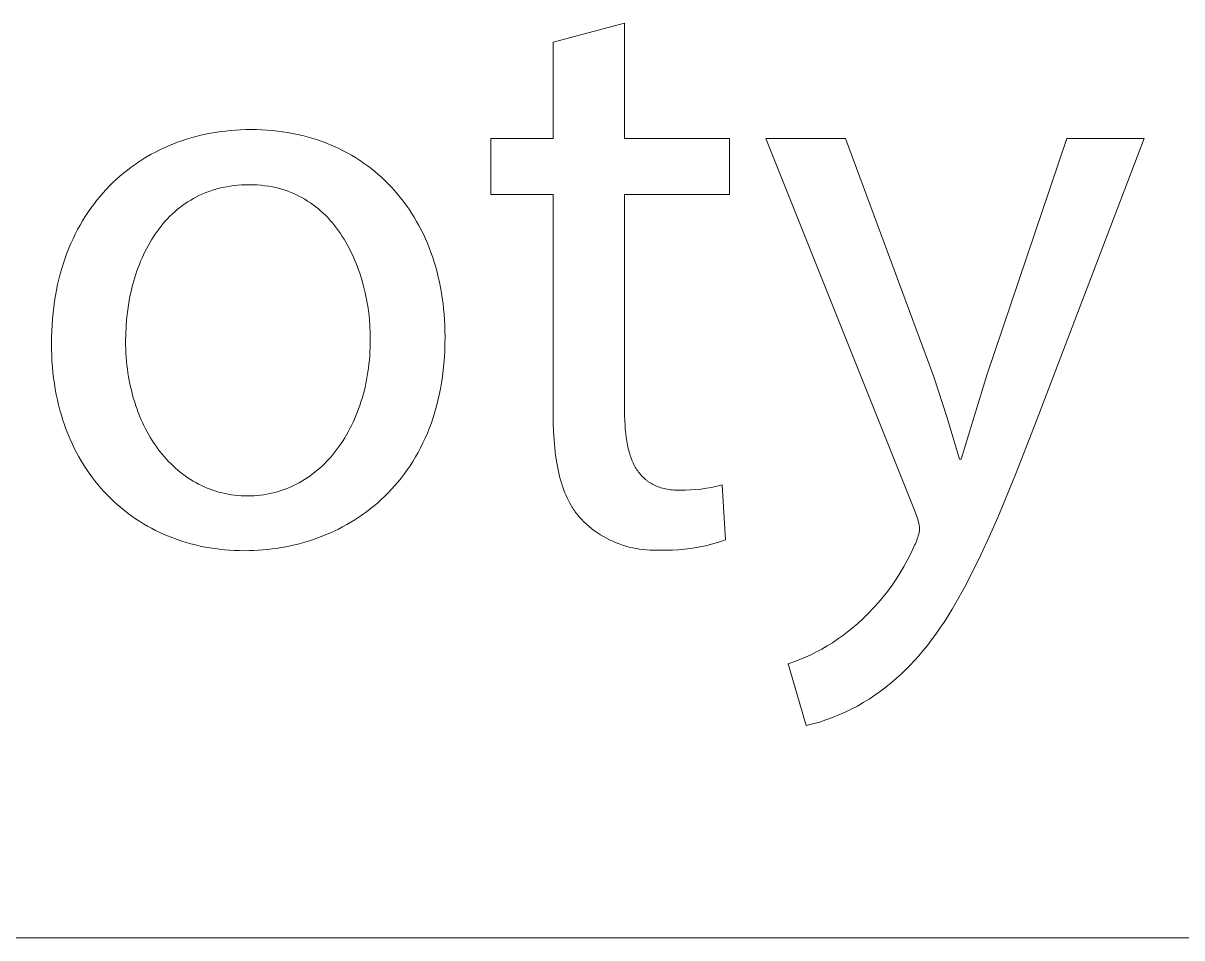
# Model space of a CAD drawing. Header units: millimetres. Extents: x -2163 to 4354, y -841 to 3711.
# Drawn here: x 3342.9 to 3433.8, y -841.3 to -769.6 of the extents above; entities that cross this region are included whole.
import ezdxf

# ---------------------------------------------------------------- set-up
doc = ezdxf.new("R2010")
doc.units = ezdxf.units.MM
doc.header["$MEASUREMENT"] = 0
doc.layers.add('Domyślny', color=7, linetype='Continuous', true_color=0x000000)

msp = doc.modelspace()

# ---------------------------------------------------------------- linework, layer by layer
at = {"layer": 'Domyślny', "color": 18, "lineweight": 15, "true_color": 0x000000}
for p, q in [((3384.475, -771.093), (3390.073, -769.596)), ((3390.073, -769.596), (3390.073, -778.645)), ((3384.475, -778.645), (3384.475, -771.093)), ((3356.472, -778.476), (3356.847, -778.384)), ((3356.847, -778.384), (3357.226, -778.299)), ((3357.226, -778.299), (3357.608, -778.224)), ((3357.608, -778.224), (3357.994, -778.157)), ((3357.994, -778.157), (3358.383, -778.099)), ((3358.383, -778.099), (3358.776, -778.05)), ((3358.776, -778.05), (3359.172, -778.009)), ((3359.172, -778.009), (3359.57, -777.978)), ((3359.57, -777.978), (3359.972, -777.955)), ((3359.972, -777.955), (3360.377, -777.942)), ((3360.377, -777.942), (3360.785, -777.937)), ((3360.785, -777.937), (3361.208, -777.942)), ((3361.208, -777.942), (3361.626, -777.957)), ((3361.626, -777.957), (3362.041, -777.98)), ((3362.041, -777.98), (3362.45, -778.014)), ((3362.45, -778.014), (3362.856, -778.056)), ((3362.856, -778.056), (3363.256, -778.108)), ((3363.256, -778.108), (3363.652, -778.169)), ((3363.652, -778.169), (3364.043, -778.24)), ((3364.043, -778.24), (3364.429, -778.319)), ((3364.429, -778.319), (3364.81, -778.407)), ((3364.81, -778.407), (3365.186, -778.504)), ((3353.966, -779.365), (3354.311, -779.213)), ((3354.311, -779.213), (3354.66, -779.069)), ((3354.66, -779.069), (3355.014, -778.934)), ((3355.014, -778.934), (3355.372, -778.807)), ((3355.372, -778.807), (3355.735, -778.688)), ((3355.735, -778.688), (3356.102, -778.578)), ((3356.102, -778.578), (3356.472, -778.476)), ((3365.186, -778.504), (3365.557, -778.61)), ((3365.557, -778.61), (3365.923, -778.724)), ((3365.923, -778.724), (3366.283, -778.847)), ((3366.283, -778.847), (3366.638, -778.979)), ((3366.638, -778.979), (3366.988, -779.119)), ((3366.988, -779.119), (3367.333, -779.267)), ((3367.333, -779.267), (3367.671, -779.424)), ((3379.592, -783.028), (3379.592, -778.645)), ((3379.592, -778.645), (3384.475, -778.645)), ((3390.073, -778.645), (3398.297, -778.645)), ((3398.297, -778.645), (3398.297, -783.028)), ((3412.791, -807.766), (3401.138, -778.645)), ((3401.138, -778.645), (3407.388, -778.645)), ((3407.388, -778.645), (3414.31, -797.307)), ((3418.476, -797.177), (3424.748, -778.645)), ((3430.802, -778.645), (3422.209, -801.148)), ((3424.748, -778.645), (3430.802, -778.645)), ((3352.315, -780.251), (3352.635, -780.057)), ((3352.635, -780.057), (3352.96, -779.872)), ((3352.96, -779.872), (3353.291, -779.695)), ((3353.291, -779.695), (3353.626, -779.526)), ((3353.626, -779.526), (3353.966, -779.365)), ((3367.671, -779.424), (3368.005, -779.589)), ((3368.005, -779.589), (3368.332, -779.762)), ((3368.332, -779.762), (3368.654, -779.943)), ((3368.654, -779.943), (3368.97, -780.132)), ((3368.97, -780.132), (3369.28, -780.329)), ((3350.798, -781.34), (3351.09, -781.106)), ((3351.09, -781.106), (3351.388, -780.88)), ((3351.388, -780.88), (3351.692, -780.662)), ((3351.692, -780.662), (3352.001, -780.453)), ((3352.001, -780.453), (3352.315, -780.251)), ((3369.28, -780.329), (3369.584, -780.534)), ((3369.584, -780.534), (3369.882, -780.746)), ((3369.882, -780.746), (3370.174, -780.966)), ((3370.174, -780.966), (3370.459, -781.194)), ((3349.958, -782.088), (3350.232, -781.831)), ((3350.232, -781.831), (3350.512, -781.581)), ((3350.512, -781.581), (3350.798, -781.34)), ((3370.459, -781.194), (3370.739, -781.429)), ((3370.739, -781.429), (3371.012, -781.672)), ((3371.012, -781.672), (3371.278, -781.922)), ((3371.278, -781.922), (3371.539, -782.179)), ((3348.927, -783.195), (3349.175, -782.907)), ((3349.175, -782.907), (3349.429, -782.626)), ((3349.429, -782.626), (3349.691, -782.353)), ((3349.691, -782.353), (3349.958, -782.088)), ((3357.245, -782.874), (3356.997, -782.977)), ((3357.499, -782.778), (3357.245, -782.874)), ((3357.759, -782.69), (3357.499, -782.778)), ((3358.024, -782.609), (3357.759, -782.69)), ((3358.294, -782.537), (3358.024, -782.609)), ((3358.57, -782.472), (3358.294, -782.537)), ((3358.851, -782.416), (3358.57, -782.472)), ((3359.138, -782.367), (3358.851, -782.416)), ((3359.43, -782.328), (3359.138, -782.367)), ((3359.728, -782.296), (3359.43, -782.328)), ((3360.031, -782.274), (3359.728, -782.296)), ((3360.34, -782.26), (3360.031, -782.274)), ((3360.655, -782.256), (3360.34, -782.26)), ((3360.97, -782.261), (3360.655, -782.256)), ((3361.279, -782.275), (3360.97, -782.261)), ((3361.583, -782.299), (3361.279, -782.275)), ((3361.88, -782.333), (3361.583, -782.299)), ((3362.172, -782.376), (3361.88, -782.333)), ((3362.458, -782.427), (3362.172, -782.376)), ((3362.738, -782.488), (3362.458, -782.427)), ((3363.012, -782.557), (3362.738, -782.488)), ((3363.281, -782.634), (3363.012, -782.557)), ((3363.543, -782.72), (3363.281, -782.634)), ((3363.8, -782.814), (3363.543, -782.72)), ((3364.052, -782.916), (3363.8, -782.814)), ((3364.298, -783.025), (3364.052, -782.916)), ((3371.539, -782.179), (3371.792, -782.443)), ((3371.792, -782.443), (3372.039, -782.714)), ((3372.039, -782.714), (3372.279, -782.992)), ((3348.223, -784.106), (3348.451, -783.795)), ((3348.451, -783.795), (3348.685, -783.491)), ((3348.685, -783.491), (3348.927, -783.195)), ((3355.616, -783.742), (3355.405, -783.892)), ((3355.833, -783.598), (3355.616, -783.742)), ((3356.055, -783.46), (3355.833, -783.598)), ((3356.283, -783.329), (3356.055, -783.46)), ((3356.515, -783.204), (3356.283, -783.329)), ((3356.753, -783.087), (3356.515, -783.204)), ((3356.997, -782.977), (3356.753, -783.087)), ((3364.538, -783.142), (3364.298, -783.025)), ((3364.773, -783.266), (3364.538, -783.142)), ((3365.002, -783.397), (3364.773, -783.266)), ((3365.225, -783.535), (3365.002, -783.397)), ((3365.444, -783.68), (3365.225, -783.535)), ((3365.656, -783.831), (3365.444, -783.68)), ((3365.864, -783.989), (3365.656, -783.831)), ((3372.279, -782.992), (3372.513, -783.278)), ((3372.513, -783.278), (3372.739, -783.57)), ((3372.739, -783.57), (3372.959, -783.868)), ((3372.959, -783.868), (3373.171, -784.174)), ((3384.475, -783.028), (3379.592, -783.028)), ((3384.475, -800.258), (3384.475, -783.028)), ((3398.297, -783.028), (3390.073, -783.028)), ((3390.073, -783.028), (3390.073, -800.041)), ((3347.584, -785.084), (3347.789, -784.75)), ((3347.789, -784.75), (3348.003, -784.424)), ((3348.003, -784.424), (3348.223, -784.106)), ((3354.424, -784.734), (3354.244, -784.92)), ((3354.61, -784.555), (3354.424, -784.734)), ((3354.801, -784.38), (3354.61, -784.555)), ((3354.997, -784.212), (3354.801, -784.38)), ((3355.198, -784.049), (3354.997, -784.212)), ((3355.405, -783.892), (3355.198, -784.049)), ((3366.066, -784.153), (3365.864, -783.989)), ((3366.262, -784.323), (3366.066, -784.153)), ((3366.454, -784.498), (3366.262, -784.323)), ((3366.64, -784.679), (3366.454, -784.498)), ((3366.821, -784.866), (3366.64, -784.679)), ((3373.171, -784.174), (3373.377, -784.486)), ((3373.377, -784.486), (3373.575, -784.804)), ((3347.194, -785.773), (3347.385, -785.425)), ((3347.385, -785.425), (3347.584, -785.084)), ((3353.732, -785.507), (3353.572, -785.712)), ((3353.898, -785.306), (3353.732, -785.507)), ((3354.068, -785.11), (3353.898, -785.306)), ((3354.244, -784.92), (3354.068, -785.11)), ((3366.996, -785.058), (3366.821, -784.866)), ((3367.167, -785.255), (3366.996, -785.058)), ((3367.332, -785.456), (3367.167, -785.255)), ((3367.493, -785.663), (3367.332, -785.456)), ((3367.648, -785.874), (3367.493, -785.663)), ((3373.575, -784.804), (3373.766, -785.129)), ((3373.766, -785.129), (3373.95, -785.461)), ((3373.95, -785.461), (3374.126, -785.798)), ((3346.668, -786.861), (3346.835, -786.491)), ((3346.835, -786.491), (3347.011, -786.129)), ((3347.011, -786.129), (3347.194, -785.773)), ((3352.98, -786.58), (3352.844, -786.807)), ((3353.12, -786.356), (3352.98, -786.58)), ((3353.266, -786.137), (3353.12, -786.356)), ((3353.416, -785.923), (3353.266, -786.137)), ((3353.572, -785.712), (3353.416, -785.923)), ((3367.798, -786.089), (3367.648, -785.874)), ((3367.943, -786.308), (3367.798, -786.089)), ((3368.083, -786.531), (3367.943, -786.308)), ((3368.218, -786.758), (3368.083, -786.531)), ((3374.126, -785.798), (3374.295, -786.142)), ((3374.295, -786.142), (3374.457, -786.492)), ((3374.457, -786.492), (3374.611, -786.848)), ((3346.357, -787.623), (3346.508, -787.239)), ((3346.508, -787.239), (3346.668, -786.861)), ((3352.466, -787.512), (3352.35, -787.754)), ((3352.587, -787.273), (3352.466, -787.512)), ((3352.713, -787.038), (3352.587, -787.273)), ((3352.844, -786.807), (3352.713, -787.038)), ((3368.349, -786.989), (3368.218, -786.758)), ((3368.474, -787.222), (3368.349, -786.989)), ((3368.595, -787.459), (3368.474, -787.222)), ((3368.711, -787.699), (3368.595, -787.459)), ((3374.611, -786.848), (3374.757, -787.21)), ((3374.757, -787.21), (3374.895, -787.577)), ((3345.953, -788.819), (3346.079, -788.413)), ((3346.079, -788.413), (3346.214, -788.014)), ((3346.214, -788.014), (3346.357, -787.623)), ((3352.132, -788.248), (3352.03, -788.5)), ((3352.239, -788), (3352.132, -788.248)), ((3352.35, -787.754), (3352.239, -788)), ((3368.822, -787.942), (3368.711, -787.699)), ((3368.928, -788.187), (3368.822, -787.942)), ((3369.029, -788.435), (3368.928, -788.187)), ((3374.895, -787.577), (3375.026, -787.951)), ((3375.026, -787.951), (3375.149, -788.33)), ((3375.149, -788.33), (3375.263, -788.715)), ((3345.727, -789.651), (3345.835, -789.231)), ((3345.835, -789.231), (3345.953, -788.819)), ((3351.753, -789.271), (3351.67, -789.534)), ((3351.841, -789.012), (3351.753, -789.271)), ((3351.933, -788.754), (3351.841, -789.012)), ((3352.03, -788.5), (3351.933, -788.754)), ((3369.126, -788.685), (3369.029, -788.435)), ((3369.219, -788.937), (3369.126, -788.685)), ((3369.306, -789.19), (3369.219, -788.937)), ((3369.389, -789.446), (3369.306, -789.19)), ((3375.263, -788.715), (3375.37, -789.105)), ((3375.37, -789.105), (3375.469, -789.501)), ((3345.536, -790.51), (3345.627, -790.077)), ((3345.627, -790.077), (3345.727, -789.651)), ((3351.518, -790.065), (3351.449, -790.333)), ((3351.592, -789.798), (3351.518, -790.065)), ((3351.67, -789.534), (3351.592, -789.798)), ((3369.468, -789.703), (3369.389, -789.446)), ((3369.611, -790.22), (3369.468, -789.703)), ((3369.736, -790.741), (3369.611, -790.22)), ((3375.469, -789.501), (3375.559, -789.902)), ((3375.559, -789.902), (3375.641, -790.308)), ((3345.381, -791.397), (3345.454, -790.95)), ((3345.454, -790.95), (3345.536, -790.51)), ((3351.385, -790.603), (3351.27, -791.149)), ((3351.449, -790.333), (3351.385, -790.603)), ((3369.844, -791.264), (3369.736, -790.741)), ((3375.641, -790.308), (3375.715, -790.72)), ((3375.715, -790.72), (3375.78, -791.137)), ((3375.78, -791.137), (3375.837, -791.558)), ((3345.263, -792.311), (3345.317, -791.851)), ((3345.317, -791.851), (3345.381, -791.397)), ((3351.173, -791.7), (3351.094, -792.255)), ((3351.27, -791.149), (3351.173, -791.7)), ((3369.935, -791.788), (3369.844, -791.264)), ((3370.009, -792.311), (3369.935, -791.788)), ((3375.837, -791.558), (3375.886, -791.985)), ((3375.886, -791.985), (3375.925, -792.417)), ((3345.184, -793.251), (3345.219, -792.778)), ((3345.219, -792.778), (3345.263, -792.311)), ((3351.033, -792.813), (3350.989, -793.374)), ((3351.094, -792.255), (3351.033, -792.813)), ((3370.065, -792.832), (3370.009, -792.311)), ((3370.106, -793.349), (3370.065, -792.832)), ((3375.925, -792.417), (3375.956, -792.853)), ((3375.956, -792.853), (3375.979, -793.294)), ((3345.144, -794.218), (3345.159, -793.732)), ((3345.159, -793.732), (3345.184, -793.251)), ((3350.989, -793.374), (3350.963, -793.934)), ((3370.13, -793.86), (3370.106, -793.349)), ((3370.137, -794.364), (3370.13, -793.86)), ((3375.979, -793.294), (3375.992, -793.74)), ((3375.992, -793.74), (3375.996, -794.191)), ((3345.139, -794.711), (3345.144, -794.218)), ((3345.144, -795.177), (3345.139, -794.711)), ((3350.963, -793.934), (3350.955, -794.494)), ((3350.955, -794.494), (3350.958, -794.818)), ((3370.125, -795.026), (3370.134, -794.696)), ((3370.134, -794.696), (3370.137, -794.364)), ((3375.991, -794.732), (3375.973, -795.264)), ((3375.996, -794.191), (3375.991, -794.732)), ((3345.158, -795.636), (3345.144, -795.177)), ((3345.182, -796.09), (3345.158, -795.636)), ((3350.958, -794.818), (3350.966, -795.138)), ((3350.966, -795.138), (3350.981, -795.456)), ((3350.981, -795.456), (3351.001, -795.772)), ((3370.063, -795.995), (3370.09, -795.675)), ((3370.09, -795.675), (3370.111, -795.352)), ((3370.111, -795.352), (3370.125, -795.026)), ((3375.973, -795.264), (3375.944, -795.786)), ((3345.215, -796.539), (3345.182, -796.09)), ((3345.258, -796.981), (3345.215, -796.539)), ((3351.001, -795.772), (3351.027, -796.084)), ((3351.027, -796.084), (3351.058, -796.394)), ((3351.058, -796.394), (3351.095, -796.7)), ((3369.993, -796.625), (3370.031, -796.312)), ((3370.031, -796.312), (3370.063, -795.995)), ((3375.904, -796.299), (3375.852, -796.802)), ((3375.944, -795.786), (3375.904, -796.299)), ((3345.309, -797.418), (3345.258, -796.981)), ((3345.37, -797.849), (3345.309, -797.418)), ((3351.095, -796.7), (3351.137, -797.004)), ((3351.137, -797.004), (3351.185, -797.304)), ((3351.185, -797.304), (3351.238, -797.602)), ((3369.846, -797.545), (3369.901, -797.242)), ((3369.901, -797.242), (3369.95, -796.935)), ((3369.95, -796.935), (3369.993, -796.625)), ((3375.79, -797.296), (3375.717, -797.781)), ((3375.852, -796.802), (3375.79, -797.296)), ((3414.31, -797.307), (3415.372, -800.523)), ((3416.458, -803.773), (3418.476, -797.177)), ((3345.439, -798.275), (3345.37, -797.849)), ((3345.518, -798.694), (3345.439, -798.275)), ((3351.238, -797.602), (3351.296, -797.896)), ((3351.296, -797.896), (3351.36, -798.186)), ((3351.36, -798.186), (3351.429, -798.474)), ((3369.65, -798.433), (3369.721, -798.141)), ((3369.721, -798.141), (3369.786, -797.845)), ((3369.786, -797.845), (3369.846, -797.545)), ((3375.634, -798.256), (3375.54, -798.722)), ((3375.717, -797.781), (3375.634, -798.256)), ((3345.605, -799.107), (3345.518, -798.694)), ((3345.7, -799.515), (3345.605, -799.107)), ((3351.429, -798.474), (3351.503, -798.757)), ((3351.503, -798.757), (3351.582, -799.037)), ((3351.582, -799.037), (3351.666, -799.313)), ((3351.666, -799.313), (3351.755, -799.586)), ((3369.316, -799.562), (3369.407, -799.286)), ((3369.407, -799.286), (3369.494, -799.006)), ((3369.494, -799.006), (3369.574, -798.721)), ((3369.574, -798.721), (3369.65, -798.433)), ((3375.436, -799.178), (3375.323, -799.626)), ((3375.54, -798.722), (3375.436, -799.178)), ((3345.804, -799.916), (3345.7, -799.515)), ((3345.917, -800.311), (3345.804, -799.916)), ((3351.755, -799.586), (3351.849, -799.855)), ((3351.849, -799.855), (3351.947, -800.119)), ((3351.947, -800.119), (3352.051, -800.38)), ((3369.014, -800.367), (3369.119, -800.103)), ((3369.119, -800.103), (3369.22, -799.835)), ((3369.22, -799.835), (3369.316, -799.562)), ((3375.199, -800.064), (3375.066, -800.493)), ((3375.323, -799.626), (3375.199, -800.064)), ((3390.073, -800.041), (3390.077, -800.404)), ((3346.038, -800.7), (3345.917, -800.311)), ((3346.166, -801.082), (3346.038, -800.7)), ((3346.303, -801.459), (3346.166, -801.082)), ((3352.051, -800.38), (3352.159, -800.637)), ((3352.159, -800.637), (3352.272, -800.889)), ((3352.272, -800.889), (3352.39, -801.138)), ((3352.39, -801.138), (3352.512, -801.381)), ((3368.543, -801.378), (3368.668, -801.132)), ((3368.668, -801.132), (3368.788, -800.881)), ((3368.788, -800.881), (3368.903, -800.626)), ((3368.903, -800.626), (3369.014, -800.367)), ((3374.924, -800.912), (3374.773, -801.323)), ((3375.066, -800.493), (3374.924, -800.912)), ((3384.482, -800.943), (3384.475, -800.258)), ((3384.504, -801.607), (3384.482, -800.943)), ((3390.077, -800.404), (3390.087, -800.757)), ((3390.087, -800.757), (3390.104, -801.1)), ((3390.104, -801.1), (3390.128, -801.433)), ((3415.372, -800.523), (3416.328, -803.773)), ((3346.448, -801.829), (3346.303, -801.459)), ((3346.601, -802.192), (3346.448, -801.829)), ((3352.512, -801.381), (3352.639, -801.621)), ((3352.639, -801.621), (3352.77, -801.856)), ((3352.77, -801.856), (3352.906, -802.086)), ((3368.143, -802.088), (3368.281, -801.856)), ((3368.281, -801.856), (3368.414, -801.62)), ((3368.414, -801.62), (3368.543, -801.378)), ((3374.613, -801.724), (3374.444, -802.117)), ((3374.773, -801.323), (3374.613, -801.724)), ((3384.541, -802.25), (3384.504, -801.607)), ((3390.128, -801.433), (3390.159, -801.756)), ((3390.159, -801.756), (3390.198, -802.068)), ((3422.209, -801.148), (3420.72, -804.973)), ((3346.762, -802.549), (3346.601, -802.192)), ((3346.93, -802.899), (3346.762, -802.549)), ((3347.106, -803.243), (3346.93, -802.899)), ((3352.906, -802.086), (3353.046, -802.312)), ((3353.046, -802.312), (3353.19, -802.533)), ((3353.19, -802.533), (3353.339, -802.749)), ((3353.339, -802.749), (3353.491, -802.96)), ((3367.549, -802.967), (3367.704, -802.755)), ((3367.704, -802.755), (3367.854, -802.538)), ((3367.854, -802.538), (3368.001, -802.316)), ((3368.001, -802.316), (3368.143, -802.088)), ((3374.081, -802.874), (3373.887, -803.24)), ((3374.266, -802.5), (3374.081, -802.874)), ((3374.444, -802.117), (3374.266, -802.5)), ((3384.595, -802.87), (3384.541, -802.25)), ((3384.665, -803.469), (3384.595, -802.87)), ((3390.198, -802.068), (3390.245, -802.37)), ((3390.245, -802.37), (3390.299, -802.661)), ((3390.299, -802.661), (3390.33, -802.802)), ((3390.33, -802.802), (3390.362, -802.941)), ((3390.362, -802.941), (3390.396, -803.077)), ((3347.289, -803.58), (3347.106, -803.243)), ((3347.48, -803.91), (3347.289, -803.58)), ((3353.491, -802.96), (3353.648, -803.166)), ((3353.648, -803.166), (3353.809, -803.367)), ((3353.809, -803.367), (3353.974, -803.563)), ((3353.974, -803.563), (3354.143, -803.754)), ((3354.143, -803.754), (3354.316, -803.94)), ((3366.714, -803.95), (3366.889, -803.764)), ((3366.889, -803.764), (3367.06, -803.573)), ((3367.06, -803.573), (3367.227, -803.376)), ((3367.227, -803.376), (3367.39, -803.174)), ((3367.39, -803.174), (3367.549, -802.967)), ((3373.685, -803.596), (3373.475, -803.944)), ((3373.887, -803.24), (3373.685, -803.596)), ((3384.706, -803.759), (3384.665, -803.469)), ((3384.752, -804.045), (3384.706, -803.759)), ((3390.396, -803.077), (3390.432, -803.211)), ((3390.432, -803.211), (3390.471, -803.341)), ((3390.471, -803.341), (3390.511, -803.469)), ((3390.511, -803.469), (3390.554, -803.594)), ((3390.554, -803.594), (3390.598, -803.717)), ((3390.598, -803.717), (3390.645, -803.837)), ((3390.645, -803.837), (3390.694, -803.953)), ((3416.328, -803.773), (3416.458, -803.773)), ((3347.677, -804.234), (3347.48, -803.91)), ((3347.882, -804.55), (3347.677, -804.234)), ((3348.094, -804.86), (3347.882, -804.55)), ((3354.316, -803.94), (3354.493, -804.12)), ((3354.493, -804.12), (3354.673, -804.294)), ((3354.673, -804.294), (3354.858, -804.463)), ((3354.858, -804.463), (3355.046, -804.627)), ((3355.046, -804.627), (3355.237, -804.784)), ((3365.786, -804.794), (3365.979, -804.637)), ((3365.979, -804.637), (3366.168, -804.474)), ((3366.168, -804.474), (3366.354, -804.305)), ((3366.354, -804.305), (3366.536, -804.13)), ((3366.536, -804.13), (3366.714, -803.95)), ((3373.034, -804.612), (3372.802, -804.933)), ((3373.258, -804.282), (3373.034, -804.612)), ((3373.475, -803.944), (3373.258, -804.282)), ((3384.802, -804.324), (3384.752, -804.045)), ((3384.856, -804.597), (3384.802, -804.324)), ((3384.915, -804.865), (3384.856, -804.597)), ((3390.694, -803.953), (3390.746, -804.067)), ((3390.746, -804.067), (3390.799, -804.179)), ((3390.799, -804.179), (3390.855, -804.287)), ((3390.855, -804.287), (3390.913, -804.393)), ((3390.913, -804.393), (3390.973, -804.495)), ((3390.973, -804.495), (3391.036, -804.595)), ((3391.036, -804.595), (3391.101, -804.692)), ((3391.101, -804.692), (3391.169, -804.786)), ((3348.313, -805.163), (3348.094, -804.86)), ((3348.538, -805.459), (3348.313, -805.163)), ((3348.771, -805.747), (3348.538, -805.459)), ((3355.237, -804.784), (3355.433, -804.936)), ((3355.433, -804.936), (3355.631, -805.082)), ((3355.631, -805.082), (3355.834, -805.222)), ((3355.834, -805.222), (3356.039, -805.356)), ((3356.039, -805.356), (3356.248, -805.484)), ((3356.248, -805.484), (3356.461, -805.606)), ((3356.461, -805.606), (3356.676, -805.721)), ((3364.343, -805.728), (3364.558, -805.613)), ((3364.558, -805.613), (3364.771, -805.492)), ((3364.771, -805.492), (3364.98, -805.365)), ((3364.98, -805.365), (3365.187, -805.231)), ((3365.187, -805.231), (3365.39, -805.092)), ((3365.39, -805.092), (3365.589, -804.946)), ((3365.589, -804.946), (3365.786, -804.794)), ((3372.318, -805.549), (3372.066, -805.844)), ((3372.564, -805.245), (3372.318, -805.549)), ((3372.802, -804.933), (3372.564, -805.245)), ((3384.979, -805.127), (3384.915, -804.865)), ((3385.048, -805.383), (3384.979, -805.127)), ((3385.121, -805.633), (3385.048, -805.383)), ((3385.199, -805.877), (3385.121, -805.633)), ((3391.169, -804.786), (3391.238, -804.877)), ((3391.238, -804.877), (3391.31, -804.966)), ((3391.31, -804.966), (3391.385, -805.051)), ((3391.385, -805.051), (3391.462, -805.133)), ((3391.462, -805.133), (3391.541, -805.213)), ((3391.541, -805.213), (3391.623, -805.289)), ((3391.623, -805.289), (3391.708, -805.363)), ((3391.708, -805.363), (3391.751, -805.399)), ((3391.751, -805.399), (3391.795, -805.433)), ((3391.795, -805.433), (3391.839, -805.468)), ((3391.839, -805.468), (3391.884, -805.501)), ((3391.884, -805.501), (3391.93, -805.534)), ((3391.93, -805.534), (3391.976, -805.565)), ((3391.976, -805.565), (3392.023, -805.597)), ((3392.023, -805.597), (3392.071, -805.627)), ((3392.071, -805.627), (3392.168, -805.685)), ((3420.72, -804.973), (3419.327, -808.338)), ((3349.009, -806.029), (3348.771, -805.747)), ((3349.255, -806.303), (3349.009, -806.029)), ((3349.506, -806.57), (3349.255, -806.303)), ((3349.764, -806.83), (3349.506, -806.57)), ((3356.676, -805.721), (3356.895, -805.83)), ((3356.895, -805.83), (3357.117, -805.933)), ((3357.117, -805.933), (3357.342, -806.029)), ((3357.342, -806.029), (3357.57, -806.118)), ((3357.57, -806.118), (3357.801, -806.201)), ((3357.801, -806.201), (3358.035, -806.277)), ((3358.035, -806.277), (3358.272, -806.346)), ((3358.272, -806.346), (3358.512, -806.408)), ((3358.512, -806.408), (3358.755, -806.463)), ((3358.755, -806.463), (3359, -806.511)), ((3359, -806.511), (3359.247, -806.552)), ((3359.247, -806.552), (3359.498, -806.586)), ((3359.498, -806.586), (3359.751, -806.612)), ((3361.287, -806.613), (3361.537, -806.587)), ((3361.537, -806.587), (3361.785, -806.553)), ((3361.785, -806.553), (3362.03, -806.513)), ((3362.03, -806.513), (3362.273, -806.465)), ((3362.273, -806.465), (3362.514, -806.411)), ((3362.514, -806.411), (3362.752, -806.349)), ((3362.752, -806.349), (3362.987, -806.28)), ((3362.987, -806.28), (3363.22, -806.205)), ((3363.22, -806.205), (3363.45, -806.123)), ((3363.45, -806.123), (3363.678, -806.034)), ((3363.678, -806.034), (3363.902, -805.939)), ((3363.902, -805.939), (3364.124, -805.837)), ((3364.124, -805.837), (3364.343, -805.728)), ((3371.544, -806.407), (3371.273, -806.676)), ((3371.808, -806.13), (3371.544, -806.407)), ((3372.066, -805.844), (3371.808, -806.13)), ((3385.282, -806.115), (3385.199, -805.877)), ((3385.37, -806.346), (3385.282, -806.115)), ((3385.463, -806.572), (3385.37, -806.346)), ((3385.561, -806.792), (3385.463, -806.572)), ((3392.168, -805.685), (3392.268, -805.741)), ((3392.268, -805.741), (3392.371, -805.793)), ((3392.371, -805.793), (3392.476, -805.842)), ((3392.476, -805.842), (3392.584, -805.889)), ((3392.584, -805.889), (3392.695, -805.932)), ((3392.695, -805.932), (3392.808, -805.972)), ((3392.808, -805.972), (3392.925, -806.008)), ((3392.925, -806.008), (3393.044, -806.042)), ((3393.044, -806.042), (3393.165, -806.073)), ((3393.165, -806.073), (3393.29, -806.1)), ((3393.29, -806.1), (3393.418, -806.124)), ((3393.418, -806.124), (3393.548, -806.145)), ((3393.548, -806.145), (3393.681, -806.163)), ((3393.681, -806.163), (3393.817, -806.178)), ((3393.817, -806.178), (3393.956, -806.189)), ((3393.956, -806.189), (3394.098, -806.197)), ((3394.098, -806.197), (3394.243, -806.202)), ((3394.243, -806.202), (3394.392, -806.204)), ((3394.392, -806.204), (3394.811, -806.201)), ((3394.811, -806.201), (3395.23, -806.184)), ((3395.23, -806.184), (3395.648, -806.153)), ((3395.648, -806.153), (3396.065, -806.109)), ((3396.065, -806.109), (3396.481, -806.05)), ((3396.481, -806.05), (3396.894, -805.978)), ((3396.894, -805.978), (3397.304, -805.891)), ((3397.304, -805.891), (3397.712, -805.791)), ((3397.712, -805.791), (3397.972, -810.088)), ((3350.028, -807.083), (3349.764, -806.83)), ((3350.298, -807.328), (3350.028, -807.083)), ((3350.574, -807.565), (3350.298, -807.328)), ((3359.751, -806.612), (3360.006, -806.631)), ((3360.006, -806.631), (3360.264, -806.643)), ((3360.264, -806.643), (3360.524, -806.646)), ((3360.524, -806.646), (3360.781, -806.643)), ((3360.781, -806.643), (3361.035, -806.631)), ((3361.035, -806.631), (3361.287, -806.613)), ((3370.429, -807.432), (3370.136, -807.667)), ((3370.716, -807.188), (3370.429, -807.432)), ((3370.997, -806.937), (3370.716, -807.188)), ((3371.273, -806.676), (3370.997, -806.937)), ((3385.665, -807.005), (3385.561, -806.792)), ((3385.773, -807.212), (3385.665, -807.005)), ((3385.887, -807.413), (3385.773, -807.212)), ((3385.947, -807.511), (3385.887, -807.413)), ((3350.856, -807.795), (3350.574, -807.565)), ((3351.144, -808.017), (3350.856, -807.795)), ((3351.437, -808.232), (3351.144, -808.017)), ((3351.736, -808.439), (3351.437, -808.232)), ((3369.23, -808.321), (3368.919, -808.522)), ((3369.537, -808.111), (3369.23, -808.321)), ((3369.839, -807.893), (3369.537, -808.111)), ((3370.136, -807.667), (3369.839, -807.893)), ((3386.007, -807.607), (3385.947, -807.511)), ((3386.069, -807.702), (3386.007, -807.607)), ((3386.132, -807.795), (3386.069, -807.702)), ((3386.196, -807.887), (3386.132, -807.795)), ((3386.262, -807.977), (3386.196, -807.887)), ((3386.33, -808.065), (3386.262, -807.977)), ((3386.399, -808.152), (3386.33, -808.065)), ((3386.469, -808.237), (3386.399, -808.152)), ((3386.54, -808.32), (3386.469, -808.237)), ((3386.613, -808.402), (3386.54, -808.32)), ((3386.688, -808.482), (3386.613, -808.402)), ((3412.854, -807.907), (3412.791, -807.766)), ((3412.912, -808.049), (3412.854, -807.907)), ((3412.966, -808.193), (3412.912, -808.049)), ((3413.014, -808.339), (3412.966, -808.193)), ((3413.058, -808.487), (3413.014, -808.339)), ((3419.327, -808.338), (3418.657, -809.859)), ((3352.04, -808.638), (3351.736, -808.439)), ((3352.35, -808.83), (3352.04, -808.638)), ((3352.664, -809.013), (3352.35, -808.83)), ((3352.984, -809.189), (3352.664, -809.013)), ((3353.309, -809.356), (3352.984, -809.189)), ((3367.635, -809.244), (3367.305, -809.405)), ((3367.961, -809.076), (3367.635, -809.244)), ((3368.285, -808.9), (3367.961, -809.076)), ((3368.604, -808.715), (3368.285, -808.9)), ((3368.919, -808.522), (3368.604, -808.715)), ((3386.882, -808.676), (3386.688, -808.482)), ((3387.083, -808.864), (3386.882, -808.676)), ((3387.291, -809.044), (3387.083, -808.864)), ((3387.504, -809.217), (3387.291, -809.044)), ((3387.724, -809.382), (3387.504, -809.217)), ((3413.097, -808.636), (3413.058, -808.487)), ((3413.131, -808.786), (3413.097, -808.636)), ((3413.16, -808.937), (3413.131, -808.786)), ((3413.184, -809.089), (3413.16, -808.937)), ((3413.183, -809.374), (3413.203, -809.242)), ((3413.203, -809.242), (3413.184, -809.089)), ((3353.639, -809.516), (3353.309, -809.356)), ((3353.973, -809.667), (3353.639, -809.516)), ((3354.312, -809.81), (3353.973, -809.667)), ((3354.656, -809.945), (3354.312, -809.81)), ((3355.004, -810.072), (3354.656, -809.945)), ((3355.356, -810.19), (3355.004, -810.072)), ((3355.713, -810.3), (3355.356, -810.19)), ((3365.263, -810.196), (3364.914, -810.3)), ((3365.61, -810.084), (3365.263, -810.196)), ((3365.954, -809.964), (3365.61, -810.084)), ((3366.296, -809.836), (3365.954, -809.964)), ((3366.635, -809.7), (3366.296, -809.836)), ((3366.971, -809.557), (3366.635, -809.7)), ((3367.305, -809.405), (3366.971, -809.557)), ((3387.948, -809.54), (3387.724, -809.382)), ((3388.179, -809.69), (3387.948, -809.54)), ((3388.414, -809.832), (3388.179, -809.69)), ((3388.654, -809.966), (3388.414, -809.832)), ((3388.898, -810.091), (3388.654, -809.966)), ((3389.147, -810.208), (3388.898, -810.091)), ((3389.399, -810.316), (3389.147, -810.208)), ((3397.972, -810.088), (3397.527, -810.24)), ((3412.921, -810.27), (3412.971, -810.146)), ((3412.971, -810.146), (3413.017, -810.02)), ((3413.017, -810.02), (3413.059, -809.893)), ((3413.059, -809.893), (3413.096, -809.765)), ((3413.096, -809.765), (3413.129, -809.636)), ((3413.129, -809.636), (3413.158, -809.505)), ((3413.158, -809.505), (3413.183, -809.374)), ((3418.657, -809.859), (3418.001, -811.279)), ((3356.074, -810.402), (3355.713, -810.3)), ((3356.439, -810.495), (3356.074, -810.402)), ((3356.808, -810.579), (3356.439, -810.495)), ((3357.18, -810.655), (3356.808, -810.579)), ((3357.556, -810.722), (3357.18, -810.655)), ((3357.936, -810.78), (3357.556, -810.722)), ((3358.32, -810.83), (3357.936, -810.78)), ((3358.707, -810.87), (3358.32, -810.83)), ((3359.097, -810.902), (3358.707, -810.87)), ((3359.49, -810.925), (3359.097, -810.902)), ((3359.886, -810.938), (3359.49, -810.925)), ((3360.286, -810.943), (3359.886, -810.938)), ((3360.643, -810.939), (3360.286, -810.943)), ((3361.001, -810.928), (3360.643, -810.939)), ((3361.359, -810.909), (3361.001, -810.928)), ((3361.717, -810.883), (3361.359, -810.909)), ((3362.076, -810.849), (3361.717, -810.883)), ((3362.433, -810.807), (3362.076, -810.849)), ((3362.791, -810.758), (3362.433, -810.807)), ((3363.148, -810.701), (3362.791, -810.758)), ((3363.503, -810.636), (3363.148, -810.701)), ((3363.858, -810.564), (3363.503, -810.636)), ((3364.212, -810.484), (3363.858, -810.564)), ((3364.564, -810.396), (3364.212, -810.484)), ((3364.914, -810.3), (3364.564, -810.396)), ((3389.656, -810.415), (3389.399, -810.316)), ((3389.915, -810.506), (3389.656, -810.415)), ((3390.177, -810.587), (3389.915, -810.506)), ((3390.442, -810.66), (3390.177, -810.587)), ((3390.71, -810.723), (3390.442, -810.66)), ((3390.979, -810.777), (3390.71, -810.723)), ((3391.25, -810.822), (3390.979, -810.777)), ((3391.523, -810.857), (3391.25, -810.822)), ((3391.796, -810.882), (3391.523, -810.857)), ((3392.07, -810.899), (3391.796, -810.882)), ((3392.345, -810.906), (3392.07, -810.899)), ((3392.62, -810.903), (3392.345, -810.906)), ((3392.894, -810.891), (3392.62, -810.903)), ((3393.364, -810.899), (3392.894, -810.891)), ((3393.834, -810.89), (3393.364, -810.899)), ((3394.304, -810.865), (3393.834, -810.89)), ((3394.772, -810.824), (3394.304, -810.865)), ((3395.239, -810.767), (3394.772, -810.824)), ((3395.703, -810.693), (3395.239, -810.767)), ((3396.165, -810.604), (3395.703, -810.693)), ((3396.623, -810.498), (3396.165, -810.604)), ((3397.077, -810.377), (3396.623, -810.498)), ((3397.527, -810.24), (3397.077, -810.377)), ((3412.507, -811.155), (3412.747, -810.63)), ((3412.747, -810.63), (3412.809, -810.512)), ((3412.809, -810.512), (3412.867, -810.392)), ((3412.867, -810.392), (3412.921, -810.27)), ((3411.973, -812.179), (3412.248, -811.671)), ((3412.248, -811.671), (3412.507, -811.155)), ((3418.001, -811.279), (3417.354, -812.602)), ((3411.372, -813.164), (3411.68, -812.676)), ((3411.68, -812.676), (3411.973, -812.179)), ((3417.354, -812.602), (3416.713, -813.834)), ((3410.705, -814.107), (3411.046, -813.641)), ((3411.046, -813.641), (3411.372, -813.164)), ((3416.713, -813.834), (3416.075, -814.978)), ((3409.977, -815.002), (3410.349, -814.561)), ((3410.349, -814.561), (3410.705, -814.107)), ((3409.19, -815.847), (3409.591, -815.431)), ((3409.591, -815.431), (3409.977, -815.002)), ((3415.756, -815.519), (3415.436, -816.04)), ((3416.075, -814.978), (3415.756, -815.519)), ((3408.349, -816.637), (3408.776, -816.249)), ((3408.776, -816.249), (3409.19, -815.847)), ((3415.115, -816.541), (3414.792, -817.024)), ((3415.436, -816.04), (3415.115, -816.541)), ((3407.154, -817.608), (3407.536, -817.315)), ((3407.536, -817.315), (3407.908, -817.01)), ((3407.908, -817.01), (3408.349, -816.637)), ((3414.468, -817.488), (3414.14, -817.934)), ((3414.792, -817.024), (3414.468, -817.488)), ((3405.954, -818.411), (3406.362, -818.156)), ((3406.362, -818.156), (3406.763, -817.889)), ((3406.763, -817.889), (3407.154, -817.608)), ((3413.81, -818.364), (3413.477, -818.776)), ((3414.14, -817.934), (3413.81, -818.364)), ((3403.801, -819.481), (3404.245, -819.295)), ((3404.245, -819.295), (3404.682, -819.095)), ((3404.682, -819.095), (3405.113, -818.88)), ((3405.113, -818.88), (3405.537, -818.652)), ((3405.537, -818.652), (3405.954, -818.411)), ((3413.14, -819.173), (3412.798, -819.554)), ((3413.477, -818.776), (3413.14, -819.173)), ((3402.896, -819.81), (3403.351, -819.652)), ((3404.306, -824.649), (3402.896, -819.81)), ((3403.351, -819.652), (3403.801, -819.481)), ((3412.452, -819.921), (3412.1, -820.273)), ((3412.798, -819.554), (3412.452, -819.921)), ((3411.38, -820.938), (3410.976, -821.293)), ((3411.743, -820.612), (3411.38, -820.938)), ((3412.1, -820.273), (3411.743, -820.612)), ((3410.132, -821.962), (3409.694, -822.274)), ((3410.56, -821.635), (3410.132, -821.962)), ((3410.976, -821.293), (3410.56, -821.635)), ((3408.786, -822.853), (3408.318, -823.119)), ((3409.245, -822.571), (3408.786, -822.853)), ((3409.694, -822.274), (3409.245, -822.571)), ((3406.864, -823.82), (3406.364, -824.021)), ((3407.357, -823.603), (3406.864, -823.82)), ((3407.842, -823.369), (3407.357, -823.603)), ((3408.318, -823.119), (3407.842, -823.369)), ((3404.828, -824.518), (3404.306, -824.649)), ((3405.346, -824.37), (3404.828, -824.518)), ((3405.858, -824.204), (3405.346, -824.37)), ((3406.364, -824.021), (3405.858, -824.204)), ((4347.689, -841.286), (-2162.682, -841.286)), ((4347.689, -841.286), (1891.213, -841.286))]:
    msp.add_line(p, q, dxfattribs=at)

doc.saveas('drawing.dxf')
